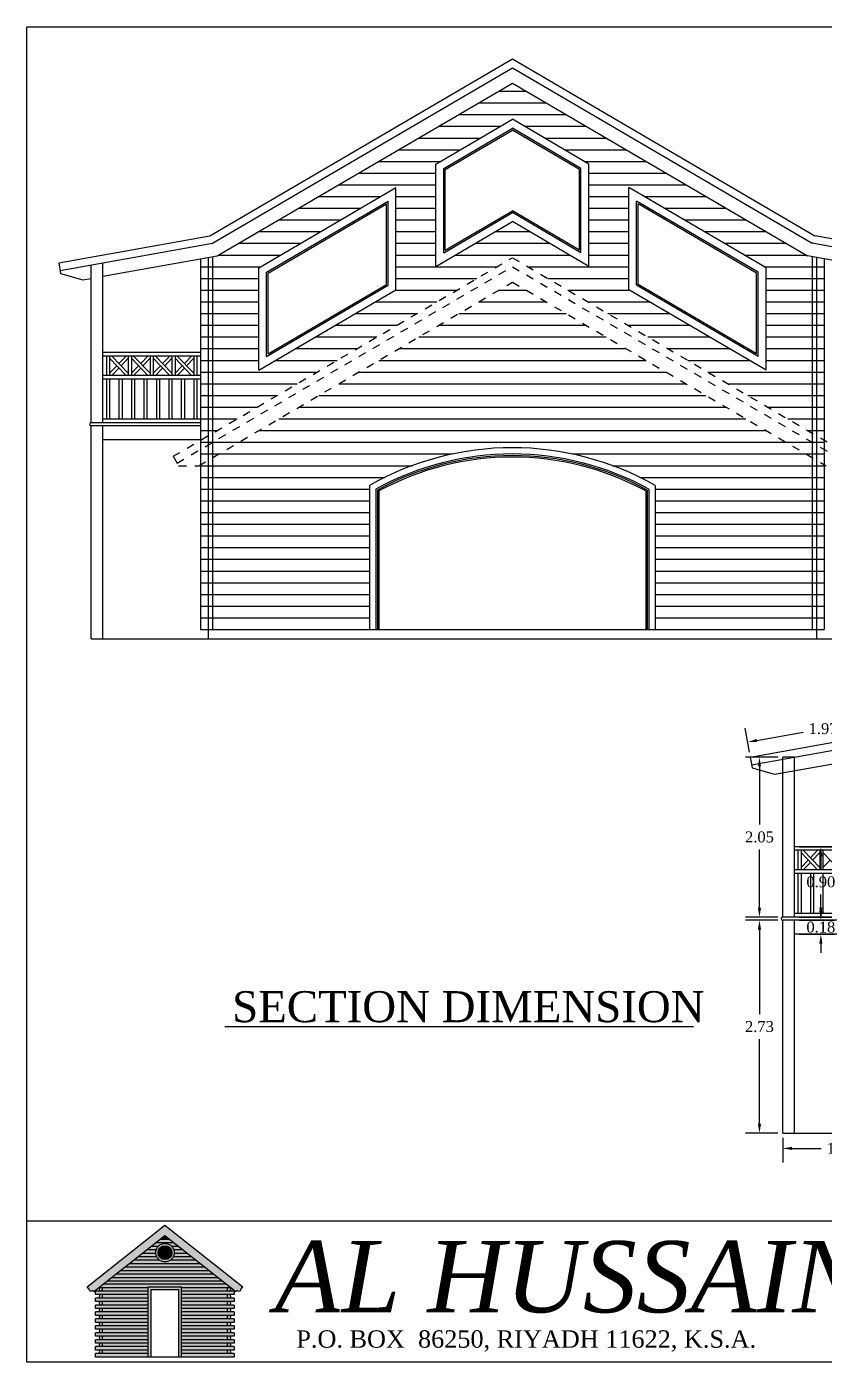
# Model space of a CAD drawing. Header units: inches. Extents: x 86794 to 87086, y 41803 to 41823.
# Drawn here: x 86966.26 to 86976.49, y 41805.02 to 41822.14 of the extents above; entities that cross this region are included whole.
import ezdxf

# ---------------------------------------------------------------- set-up
doc = ezdxf.new("R2010")
doc.units = ezdxf.units.IN
doc.header["$MEASUREMENT"] = 0
doc.linetypes.add('ACAD_ISO03W100', pattern=[30, 12, -18])
doc.styles.get("Standard").update_dxf_attribs({"font": 'times.ttf'})
doc.dimstyles.get("Standard").update_dxf_attribs({"dimtxt": 0.14, "dimasz": 0.12, "dimexe": 0.18, "dimexo": 0.0625, "dimgap": 0.09, "dimtad": 0, "dimtih": 1, "dimtoh": 1, "dimzin": 0, "dimdsep": 46, "dimtxsty": 'Standard', "dimcen": 0.09, "dimadec": 0, "dimazin": 0, "dimtfac": 1, "dimtofl": 0, "dimtmove": 0, "dimatfit": 3, "dimfxl": 1, "dimtolj": 1, "dimtzin": 0, "dimarcsym": 0})

# ---------------------------------------------------------------- blocks, each defined once
blk = doc.blocks.new('*D519')
at = {"color": 0, "lineweight": -2, "ltscale": 0.006, "transparency": 16777216}
for p, q in [((86975.893, 41812.779), (86975.477, 41812.779)), ((86975.657, 41812.659), (86975.657, 41811.916)), ((86975.657, 41810.849), (86975.657, 41811.593)), ((86975.893, 41810.729), (86975.477, 41810.729))]:
    blk.add_line(p, q, dxfattribs=at)
at = {"color": 0, "ltscale": 0.006, "transparency": 16777216}
for points in [[(86975.637, 41812.659), (86975.677, 41812.659), (86975.657, 41812.779)], [(86975.637, 41810.849), (86975.677, 41810.849), (86975.657, 41810.729)]]:
    blk.add_solid(points, dxfattribs=at)
at = {"layer": 'Defpoints', "color": 0, "ltscale": 0.006, "transparency": 16777216}
for p in [(86975.955, 41812.779), (86975.657, 41810.729), (86975.955, 41810.729)]:
    blk.add_point(p, dxfattribs=at)
at = {"color": 0, "ltscale": 0.006, "transparency": 16777216, "insert": (86975.657, 41811.754), "char_height": 0.14, "attachment_point": 5}
blk.add_mtext('\\A1;2.05', dxfattribs=at)
blk = doc.blocks.new('*D520')
at = {"color": 0, "lineweight": -2, "ltscale": 0.006, "transparency": 16777216}
for p, q in [((86975.893, 41810.689), (86975.477, 41810.689)), ((86975.657, 41810.569), (86975.657, 41809.486)), ((86975.657, 41808.079), (86975.657, 41809.163)), ((86975.893, 41807.959), (86975.477, 41807.959))]:
    blk.add_line(p, q, dxfattribs=at)
at = {"color": 0, "ltscale": 0.006, "transparency": 16777216}
for points in [[(86975.637, 41810.569), (86975.677, 41810.569), (86975.657, 41810.689)], [(86975.637, 41808.079), (86975.677, 41808.079), (86975.657, 41807.959)]]:
    blk.add_solid(points, dxfattribs=at)
at = {"layer": 'Defpoints', "color": 0, "ltscale": 0.006, "transparency": 16777216}
for p in [(86975.955, 41810.689), (86975.657, 41807.959), (86975.955, 41807.959)]:
    blk.add_point(p, dxfattribs=at)
at = {"color": 0, "ltscale": 0.006, "transparency": 16777216, "insert": (86975.657, 41809.324), "char_height": 0.14, "attachment_point": 5}
blk.add_mtext('\\A1;2.73', dxfattribs=at)
blk = doc.blocks.new('*D521')
at = {"color": 0, "lineweight": -2, "ltscale": 0.006, "transparency": 16777216}
for p, q in [((86976.444, 41810.809), (86976.444, 41810.929)), ((86976.168, 41810.689), (86976.624, 41810.689)), ((86976.168, 41810.509), (86976.624, 41810.509)), ((86976.444, 41810.389), (86976.444, 41810.269))]:
    blk.add_line(p, q, dxfattribs=at)
at = {"color": 0, "ltscale": 0.006, "transparency": 16777216}
for points in [[(86976.424, 41810.809), (86976.464, 41810.809), (86976.444, 41810.689)], [(86976.424, 41810.389), (86976.464, 41810.389), (86976.444, 41810.509)]]:
    blk.add_solid(points, dxfattribs=at)
at = {"layer": 'Defpoints', "color": 0, "ltscale": 0.006, "transparency": 16777216}
for p in [(86976.105, 41810.689), (86976.105, 41810.509), (86976.444, 41810.509)]:
    blk.add_point(p, dxfattribs=at)
at = {"color": 0, "ltscale": 0.006, "transparency": 16777216, "insert": (86976.444, 41810.599), "char_height": 0.14, "attachment_point": 5}
blk.add_mtext('\\A1;0.18', dxfattribs=at)
blk = doc.blocks.new('*D522')
at = {"color": 0, "lineweight": -2, "ltscale": 0.006, "transparency": 16777216}
for p, q in [((86976.168, 41811.629), (86976.624, 41811.629)), ((86976.444, 41811.509), (86976.444, 41811.341)), ((86976.444, 41810.849), (86976.444, 41811.018)), ((86976.168, 41810.729), (86976.624, 41810.729))]:
    blk.add_line(p, q, dxfattribs=at)
at = {"color": 0, "ltscale": 0.006, "transparency": 16777216}
for points in [[(86976.424, 41811.509), (86976.464, 41811.509), (86976.444, 41811.629)], [(86976.424, 41810.849), (86976.464, 41810.849), (86976.444, 41810.729)]]:
    blk.add_solid(points, dxfattribs=at)
at = {"layer": 'Defpoints', "color": 0, "ltscale": 0.006, "transparency": 16777216}
for p in [(86976.105, 41811.629), (86976.444, 41811.629), (86976.105, 41810.729)]:
    blk.add_point(p, dxfattribs=at)
at = {"color": 0, "ltscale": 0.006, "transparency": 16777216, "insert": (86976.444, 41811.179), "char_height": 0.14, "attachment_point": 5}
blk.add_mtext('\\A1;0.90', dxfattribs=at)
blk = doc.blocks.new('*D526')
at = {"color": 0, "lineweight": -2, "ltscale": 0.006, "transparency": 16777216}
for p, q in [((86977.464, 41813.186), (86977.409, 41813.493)), ((86977.323, 41813.295), (86976.726, 41813.188)), ((86975.527, 41812.841), (86975.472, 41813.148)), ((86975.622, 41812.992), (86976.218, 41813.098))]:
    blk.add_line(p, q, dxfattribs=at)
at = {"color": 0, "ltscale": 0.006, "transparency": 16777216}
for points in [[(86977.319, 41813.314), (86977.326, 41813.275), (86977.441, 41813.316)], [(86975.618, 41813.012), (86975.625, 41812.972), (86975.504, 41812.971)]]:
    blk.add_solid(points, dxfattribs=at)
at = {"layer": 'Defpoints', "color": 0, "ltscale": 0.006, "transparency": 16777216}
for p in [(86977.441, 41813.316), (86977.475, 41813.125), (86975.537, 41812.78)]:
    blk.add_point(p, dxfattribs=at)
at = {"color": 0, "ltscale": 0.006, "transparency": 16777216, "insert": (86976.472, 41813.143), "char_height": 0.14, "attachment_point": 5}
blk.add_mtext('\\A1;1.97', dxfattribs=at)
blk = doc.blocks.new('*D532')
at = {"color": 0, "lineweight": -2, "ltscale": 0.006, "transparency": 16777216}
for p, q in [((86975.955, 41807.897), (86975.955, 41807.584)), ((86977.455, 41807.897), (86977.455, 41807.584)), ((86976.075, 41807.764), (86976.45, 41807.764)), ((86977.335, 41807.764), (86976.96, 41807.764))]:
    blk.add_line(p, q, dxfattribs=at)
at = {"color": 0, "ltscale": 0.006, "transparency": 16777216}
for points in [[(86976.075, 41807.784), (86976.075, 41807.744), (86975.955, 41807.764)], [(86977.335, 41807.784), (86977.335, 41807.744), (86977.455, 41807.764)]]:
    blk.add_solid(points, dxfattribs=at)
at = {"layer": 'Defpoints', "color": 0, "ltscale": 0.006, "transparency": 16777216}
for p in [(86975.955, 41807.959), (86977.455, 41807.959), (86977.455, 41807.764)]:
    blk.add_point(p, dxfattribs=at)
at = {"color": 0, "ltscale": 0.006, "transparency": 16777216, "insert": (86976.705, 41807.764), "char_height": 0.14, "attachment_point": 5}
blk.add_mtext('\\A1;1.50', dxfattribs=at)

msp = doc.modelspace()

# ---------------------------------------------------------------- hatches: boundary and pattern name
h = msp.add_hatch(color=29)
h.paths.add_polyline_path([(86967.234, 41805.178), (86967.207, 41805.178, 0.8), (86967.207, 41805.134), (86967.234, 41805.134)])
h.paths.add_polyline_path([(86967.234, 41805.267), (86967.207, 41805.267, 0.8), (86967.207, 41805.223), (86967.234, 41805.223)])
h.paths.add_polyline_path([(86967.234, 41805.356), (86967.207, 41805.356, 0.8), (86967.207, 41805.312), (86967.234, 41805.312)])
h.paths.add_polyline_path([(86967.234, 41805.445), (86967.207, 41805.445, 0.8), (86967.207, 41805.4), (86967.234, 41805.4)])
h.paths.add_polyline_path([(86967.234, 41805.534), (86967.207, 41805.534, 0.8), (86967.207, 41805.489), (86967.234, 41805.489)])
h.paths.add_polyline_path([(86967.234, 41805.623), (86967.207, 41805.623, 0.8), (86967.207, 41805.578), (86967.234, 41805.578)])
h.paths.add_polyline_path([(86967.234, 41805.711), (86967.207, 41805.711, 0.8), (86967.207, 41805.667), (86967.234, 41805.667)])
h.paths.add_polyline_path([(86967.234, 41805.8), (86967.207, 41805.8, 0.8), (86967.207, 41805.756), (86967.234, 41805.756)])
h.paths.add_polyline_path([(86967.234, 41805.889), (86967.207, 41805.889, 0.8), (86967.207, 41805.845), (86967.234, 41805.845)])
h.paths.add_polyline_path([(86967.234, 41805.978), (86967.207, 41805.978, 0.8), (86967.207, 41805.934), (86967.234, 41805.934)], flags=17)
h.paths.add_polyline_path([(86968.86, 41805.178), (86968.833, 41805.178), (86968.833, 41805.134), (86968.86, 41805.134, 0.8)])
h.paths.add_polyline_path([(86968.86, 41805.267), (86968.833, 41805.267), (86968.833, 41805.223), (86968.86, 41805.223, 0.8)])
h.paths.add_polyline_path([(86968.86, 41805.356), (86968.833, 41805.356), (86968.833, 41805.312), (86968.86, 41805.312, 0.8)])
h.paths.add_polyline_path([(86968.86, 41805.445), (86968.833, 41805.445), (86968.833, 41805.4), (86968.86, 41805.4, 0.8)])
h.paths.add_polyline_path([(86968.86, 41805.534), (86968.833, 41805.534), (86968.833, 41805.489), (86968.86, 41805.489, 0.8)])
h.paths.add_polyline_path([(86968.86, 41805.623), (86968.833, 41805.623), (86968.833, 41805.578), (86968.86, 41805.578, 0.8)])
h.paths.add_polyline_path([(86968.86, 41805.711), (86968.833, 41805.711), (86968.833, 41805.667), (86968.86, 41805.667, 0.8)])
h.paths.add_polyline_path([(86968.86, 41805.8), (86968.833, 41805.8), (86968.833, 41805.756), (86968.86, 41805.756, 0.8)])
h.paths.add_polyline_path([(86968.86, 41805.889), (86968.833, 41805.889), (86968.833, 41805.845), (86968.86, 41805.845, 0.8)])
h.paths.add_polyline_path([(86968.86, 41805.978), (86968.833, 41805.978), (86968.833, 41805.934), (86968.86, 41805.934, 0.8)], flags=17)
h.paths.add_polyline_path([(86968.247, 41805.991), (86967.82, 41805.991), (86967.82, 41805.089), (86967.856, 41805.089), (86967.856, 41805.956), (86968.211, 41805.956), (86968.211, 41805.089), (86968.247, 41805.089)])
h.paths.add_polyline_path([(86968.153, 41806.427, 1), (86967.914, 41806.427, 1)], flags=17)
h.paths.add_polyline_path([(86967.945, 41806.427, -1), (86968.122, 41806.427, -1)], flags=16)
h.paths.add_polyline_path([(86968.034, 41806.779), (86967.034, 41805.99), (86967.056, 41805.962, 0.515525), (86967.097, 41805.937, -0.382112), (86967.123, 41805.93), (86968.034, 41806.649), (86968.944, 41805.93, -0.382112), (86968.97, 41805.937, 0.515525), (86969.011, 41805.962), (86969.033, 41805.99)])
for color, points in [(39, [(86968.039, 41806.645), (86968.029, 41806.645), (86967.972, 41806.6), (86968.095, 41806.6)]), (39, [(86968.118, 41806.511), (86968.207, 41806.511), (86968.151, 41806.556), (86967.916, 41806.556), (86967.86, 41806.511), (86967.95, 41806.511, -0.411961)]), (31, [(86968.095, 41806.6), (86967.972, 41806.6), (86967.916, 41806.556), (86968.151, 41806.556)]), (39, [(86968.489, 41806.289), (86967.578, 41806.289), (86967.522, 41806.245), (86968.545, 41806.245)]), (31, [(86967.959, 41806.334), (86967.635, 41806.334), (86967.578, 41806.289), (86968.489, 41806.289), (86968.433, 41806.334), (86968.108, 41806.334, -0.35103)]), (39, [(86968.714, 41806.111), (86967.353, 41806.111), (86967.297, 41806.067), (86968.77, 41806.067)]), (31, [(86968.658, 41806.156), (86967.41, 41806.156), (86967.353, 41806.111), (86968.714, 41806.111)]), (39, [(86968.601, 41806.2), (86967.466, 41806.2), (86967.41, 41806.156), (86968.658, 41806.156)]), (31, [(86968.545, 41806.245), (86967.522, 41806.245), (86967.466, 41806.2), (86968.601, 41806.2)]), (39, [(86968.827, 41806.023), (86967.241, 41806.023), (86967.184, 41805.978), (86967.82, 41805.978), (86967.82, 41805.991), (86968.247, 41805.991), (86968.247, 41805.978), (86968.883, 41805.978)]), (31, [(86968.77, 41806.067), (86967.297, 41806.067), (86967.241, 41806.023), (86968.827, 41806.023)])]:
    msp.add_hatch(color=color).paths.add_polyline_path(points)
h = msp.add_hatch(color=39)
h.paths.add_polyline_path([(86967.921, 41806.467), (86967.803, 41806.467), (86967.747, 41806.422), (86967.914, 41806.422, -0.008848), (86967.914, 41806.427, -0.086203)])
h.paths.add_polyline_path([(86968.264, 41806.467), (86968.146, 41806.467, -0.086203), (86968.153, 41806.427, -0.008848), (86968.153, 41806.422), (86968.32, 41806.422)])
h = msp.add_hatch(color=31)
h.paths.add_polyline_path([(86967.921, 41806.467, -0.111783), (86967.95, 41806.511), (86967.86, 41806.511), (86967.803, 41806.467)])
h.paths.add_polyline_path([(86968.118, 41806.511, -0.111783), (86968.146, 41806.467), (86968.264, 41806.467), (86968.207, 41806.511)])
h = msp.add_hatch(color=256)
h.set_gradient(color1=(127, 255, 255), one_color=1, tint=1, name='SPHERICAL')
h.paths.add_polyline_path([(86968.122, 41806.427, 1), (86967.945, 41806.427, 1)])
h = msp.add_hatch(color=39)
h.paths.add_polyline_path([(86967.925, 41806.378), (86967.691, 41806.378), (86967.635, 41806.334), (86967.959, 41806.334, -0.119403)])
h.paths.add_polyline_path([(86968.376, 41806.378), (86968.142, 41806.378, -0.119403), (86968.108, 41806.334), (86968.433, 41806.334)])
h = msp.add_hatch(color=31)
h.paths.add_polyline_path([(86967.925, 41806.378, -0.096512), (86967.914, 41806.422), (86967.747, 41806.422), (86967.691, 41806.378)])
h.paths.add_polyline_path([(86968.153, 41806.422, -0.096512), (86968.142, 41806.378), (86968.376, 41806.378), (86968.32, 41806.422)])
h = msp.add_hatch(color=39)
h.paths.add_polyline_path([(86967.82, 41805.934), (86967.145, 41805.934), (86967.145, 41805.889), (86967.82, 41805.889)])
h.paths.add_polyline_path([(86968.922, 41805.934), (86968.247, 41805.934), (86968.247, 41805.889), (86968.922, 41805.889)])
h = msp.add_hatch(color=31)
h.paths.add_polyline_path([(86967.82, 41805.978), (86967.234, 41805.978), (86967.234, 41805.934), (86967.82, 41805.934)])
h.paths.add_polyline_path([(86968.833, 41805.978), (86968.247, 41805.978), (86968.247, 41805.934), (86968.833, 41805.934)])
h = msp.add_hatch(color=39)
h.paths.add_polyline_path([(86967.82, 41805.8), (86967.82, 41805.845), (86967.145, 41805.845), (86967.145, 41805.8)])
h.paths.add_polyline_path([(86968.922, 41805.8), (86968.922, 41805.845), (86968.247, 41805.845), (86968.247, 41805.8)])
h = msp.add_hatch(color=39)
h.paths.add_polyline_path([(86967.145, 41805.756), (86967.145, 41805.711), (86967.82, 41805.711), (86967.82, 41805.756)])
h.paths.add_polyline_path([(86968.922, 41805.711), (86968.922, 41805.756), (86968.247, 41805.756), (86968.247, 41805.711)])
h = msp.add_hatch(color=31)
h.paths.add_polyline_path([(86967.82, 41805.889), (86967.234, 41805.889), (86967.234, 41805.845), (86967.82, 41805.845)])
h.paths.add_polyline_path([(86968.833, 41805.889), (86968.247, 41805.889), (86968.247, 41805.845), (86968.833, 41805.845)])
h = msp.add_hatch(color=31)
h.paths.add_polyline_path([(86967.82, 41805.8), (86967.234, 41805.8), (86967.234, 41805.756), (86967.82, 41805.756)])
h.paths.add_polyline_path([(86968.833, 41805.8), (86968.247, 41805.8), (86968.247, 41805.756), (86968.833, 41805.756)])
h = msp.add_hatch(color=39)
h.paths.add_polyline_path([(86967.82, 41805.667), (86967.145, 41805.667), (86967.145, 41805.623), (86967.82, 41805.623)])
h.paths.add_polyline_path([(86968.922, 41805.667), (86968.247, 41805.667), (86968.247, 41805.623), (86968.922, 41805.623)])
h = msp.add_hatch(color=31)
h.paths.add_polyline_path([(86967.82, 41805.711), (86967.234, 41805.711), (86967.234, 41805.667), (86967.82, 41805.667)])
h.paths.add_polyline_path([(86968.833, 41805.711), (86968.247, 41805.711), (86968.247, 41805.667), (86968.833, 41805.667)])
h = msp.add_hatch(color=31)
h.paths.add_polyline_path([(86967.82, 41805.623), (86967.234, 41805.623), (86967.234, 41805.578), (86967.82, 41805.578)])
h.paths.add_polyline_path([(86968.833, 41805.623), (86968.247, 41805.623), (86968.247, 41805.578), (86968.833, 41805.578)])
h = msp.add_hatch(color=39)
h.paths.add_polyline_path([(86967.82, 41805.534), (86967.82, 41805.578), (86967.145, 41805.578), (86967.145, 41805.534)])
h.paths.add_polyline_path([(86968.922, 41805.534), (86968.922, 41805.578), (86968.247, 41805.578), (86968.247, 41805.534)])
h = msp.add_hatch(color=39)
h.paths.add_polyline_path([(86967.82, 41805.489), (86967.145, 41805.489), (86967.145, 41805.445), (86967.82, 41805.445)])
h.paths.add_polyline_path([(86968.922, 41805.489), (86968.247, 41805.489), (86968.247, 41805.445), (86968.922, 41805.445)])
h = msp.add_hatch(color=31)
h.paths.add_polyline_path([(86967.82, 41805.534), (86967.234, 41805.534), (86967.234, 41805.489), (86967.82, 41805.489)])
h.paths.add_polyline_path([(86968.833, 41805.534), (86968.247, 41805.534), (86968.247, 41805.489), (86968.833, 41805.489)])
h = msp.add_hatch(color=31)
h.paths.add_polyline_path([(86967.82, 41805.445), (86967.234, 41805.445), (86967.234, 41805.4), (86967.82, 41805.4)])
h.paths.add_polyline_path([(86968.833, 41805.445), (86968.247, 41805.445), (86968.247, 41805.4), (86968.833, 41805.4)])
h = msp.add_hatch(color=39)
h.paths.add_polyline_path([(86967.82, 41805.356), (86967.82, 41805.4), (86967.145, 41805.4), (86967.145, 41805.356)])
h.paths.add_polyline_path([(86968.922, 41805.356), (86968.922, 41805.4), (86968.247, 41805.4), (86968.247, 41805.356)])
h = msp.add_hatch(color=39)
h.paths.add_polyline_path([(86967.82, 41805.312), (86967.145, 41805.312), (86967.145, 41805.267), (86967.82, 41805.267)])
h.paths.add_polyline_path([(86968.922, 41805.312), (86968.247, 41805.312), (86968.247, 41805.267), (86968.922, 41805.267)])
h = msp.add_hatch(color=31)
h.paths.add_polyline_path([(86967.82, 41805.356), (86967.234, 41805.356), (86967.234, 41805.312), (86967.82, 41805.312)])
h.paths.add_polyline_path([(86968.833, 41805.356), (86968.247, 41805.356), (86968.247, 41805.312), (86968.833, 41805.312)])
h = msp.add_hatch(color=31)
h.paths.add_polyline_path([(86967.234, 41805.267), (86967.234, 41805.223), (86967.82, 41805.223), (86967.82, 41805.267)])
h.paths.add_polyline_path([(86968.833, 41805.223), (86968.833, 41805.267), (86968.247, 41805.267), (86968.247, 41805.223)])
h = msp.add_hatch(color=39)
h.paths.add_polyline_path([(86967.145, 41805.223), (86967.145, 41805.178), (86967.82, 41805.178), (86967.82, 41805.223)])
h.paths.add_polyline_path([(86968.922, 41805.178), (86968.922, 41805.223), (86968.247, 41805.223), (86968.247, 41805.178)])
h = msp.add_hatch(color=39)
h.paths.add_polyline_path([(86967.82, 41805.134), (86967.145, 41805.134), (86967.145, 41805.089), (86967.82, 41805.089)])
h.paths.add_polyline_path([(86968.922, 41805.134), (86968.247, 41805.134), (86968.247, 41805.089), (86968.922, 41805.089)])
h = msp.add_hatch(color=31)
h.paths.add_polyline_path([(86967.82, 41805.134), (86967.82, 41805.178), (86967.234, 41805.178), (86967.234, 41805.134)])
h.paths.add_polyline_path([(86968.247, 41805.178), (86968.247, 41805.134), (86968.833, 41805.134), (86968.833, 41805.178)])

# ---------------------------------------------------------------- linework, layer by layer
for p, q in [((86966.261, 41822.14), (86991.312, 41822.14)), ((86966.261, 41805.022), (86966.261, 41822.14)), ((86991.312, 41806.831), (86966.261, 41806.831)), ((86991.312, 41805.022), (86966.261, 41805.022))]:
    msp.add_line(p, q)
at = {"ltscale": 0.006}
for p, q in [((86968.608, 41819.459), (86972.488, 41821.73)), ((86972.488, 41821.73), (86976.368, 41819.459)), ((86968.643, 41819.364), (86972.488, 41821.614)), ((86972.488, 41821.614), (86976.333, 41819.364)), ((86968.703, 41819.202), (86972.488, 41821.417)), ((86972.488, 41821.417), (86976.274, 41819.202)), ((86972.056, 41821.164), (86972.921, 41821.164)), ((86972.312, 41821.314), (86972.664, 41821.314)), ((86971.8, 41821.014), (86973.177, 41821.014)), ((86971.508, 41820.38), (86972.488, 41820.954)), ((86971.543, 41820.864), (86972.334, 41820.864)), ((86971.608, 41820.323), (86972.488, 41820.838)), ((86973.468, 41820.38), (86972.488, 41820.954)), ((86973.368, 41820.323), (86972.488, 41820.838)), ((86972.642, 41820.864), (86973.433, 41820.864)), ((86971.287, 41820.714), (86972.078, 41820.714)), ((86971.628, 41820.312), (86972.488, 41820.815)), ((86973.348, 41820.312), (86972.488, 41820.815)), ((86972.899, 41820.714), (86973.69, 41820.714)), ((86971.031, 41820.564), (86971.821, 41820.564)), ((86973.155, 41820.564), (86973.946, 41820.564)), ((86970.774, 41820.414), (86971.565, 41820.414)), ((86971.508, 41819.069), (86971.508, 41820.38)), ((86971.608, 41819.243), (86971.608, 41820.323)), ((86971.628, 41819.278), (86971.628, 41820.312)), ((86973.348, 41819.278), (86973.348, 41820.312)), ((86973.368, 41819.243), (86973.368, 41820.323)), ((86973.411, 41820.414), (86974.202, 41820.414)), ((86973.468, 41819.069), (86973.468, 41820.38)), ((86970.518, 41820.264), (86971.508, 41820.264)), ((86973.468, 41820.264), (86974.459, 41820.264)), ((86969.236, 41819.051), (86970.996, 41820.08)), ((86970.005, 41819.964), (86970.796, 41819.964)), ((86970.262, 41820.114), (86971.508, 41820.114)), ((86970.996, 41818.769), (86970.996, 41820.08)), ((86970.996, 41819.964), (86971.508, 41819.964)), ((86973.468, 41820.114), (86974.715, 41820.114)), ((86973.468, 41819.964), (86973.981, 41819.964)), ((86975.741, 41819.051), (86973.981, 41820.08)), ((86973.981, 41818.769), (86973.981, 41820.08)), ((86974.18, 41819.964), (86974.971, 41819.964)), ((86969.336, 41818.993), (86970.896, 41819.906)), ((86969.356, 41818.982), (86970.876, 41819.871)), ((86969.749, 41819.814), (86970.54, 41819.814)), ((86970.876, 41818.838), (86970.876, 41819.871)), ((86970.896, 41818.826), (86970.896, 41819.906)), ((86970.996, 41819.814), (86971.508, 41819.814)), ((86973.468, 41819.814), (86973.981, 41819.814)), ((86975.641, 41818.993), (86974.081, 41819.906)), ((86974.081, 41818.826), (86974.081, 41819.906)), ((86975.621, 41818.982), (86974.101, 41819.871)), ((86974.101, 41818.838), (86974.101, 41819.871)), ((86974.437, 41819.814), (86975.228, 41819.814)), ((86969.493, 41819.664), (86970.283, 41819.664)), ((86970.996, 41819.664), (86971.508, 41819.664)), ((86971.508, 41819.069), (86972.488, 41819.642)), ((86971.608, 41819.243), (86972.488, 41819.758)), ((86971.628, 41819.278), (86972.488, 41819.781)), ((86973.348, 41819.278), (86972.488, 41819.781)), ((86973.368, 41819.243), (86972.488, 41819.758)), ((86973.468, 41819.069), (86972.488, 41819.642)), ((86973.468, 41819.664), (86973.981, 41819.664)), ((86974.693, 41819.664), (86975.484, 41819.664)), ((86966.671, 41819.114), (86968.608, 41819.459)), ((86969.236, 41819.514), (86970.027, 41819.514)), ((86970.996, 41819.514), (86971.508, 41819.514)), ((86972.268, 41819.514), (86972.708, 41819.514)), ((86973.468, 41819.514), (86973.981, 41819.514)), ((86974.949, 41819.514), (86975.74, 41819.514)), ((86978.306, 41819.114), (86976.368, 41819.459)), ((86966.688, 41819.016), (86968.643, 41819.364)), ((86968.98, 41819.364), (86969.771, 41819.364)), ((86970.996, 41819.364), (86971.508, 41819.364)), ((86972.012, 41819.364), (86972.965, 41819.364)), ((86973.468, 41819.364), (86973.981, 41819.364)), ((86975.206, 41819.364), (86975.997, 41819.364)), ((86978.288, 41819.016), (86976.333, 41819.364)), ((86966.671, 41819.114), (86966.695, 41818.976)), ((86967.238, 41818.941), (86968.703, 41819.202)), ((86967.238, 41817.064), (86967.238, 41819.114)), ((86968.488, 41819.163), (86968.488, 41814.414)), ((86968.588, 41819.181), (86968.588, 41814.414)), ((86968.643, 41819.191), (86968.643, 41814.414)), ((86968.724, 41819.214), (86969.514, 41819.214)), ((86970.996, 41819.214), (86971.508, 41819.214)), ((86971.756, 41819.214), (86973.221, 41819.214)), ((86973.468, 41819.214), (86973.981, 41819.214)), ((86975.462, 41819.214), (86976.253, 41819.214)), ((86977.738, 41818.941), (86976.274, 41819.202)), ((86976.333, 41819.191), (86976.333, 41814.414)), ((86976.388, 41819.181), (86976.388, 41814.414)), ((86976.488, 41819.163), (86976.488, 41814.414)), ((86966.695, 41818.976), (86966.981, 41818.895)), ((86967.088, 41817.064), (86967.088, 41819.087)), ((86968.488, 41819.064), (86969.258, 41819.064)), ((86969.236, 41817.739), (86969.236, 41819.051)), ((86969.336, 41817.913), (86969.336, 41818.993)), ((86969.356, 41817.948), (86969.356, 41818.982)), ((86970.996, 41819.064), (86972.29, 41819.064)), ((86972.686, 41819.064), (86973.981, 41819.064)), ((86975.621, 41817.948), (86975.621, 41818.982)), ((86975.641, 41817.913), (86975.641, 41818.993)), ((86975.718, 41819.064), (86976.488, 41819.064)), ((86975.741, 41817.739), (86975.741, 41819.051)), ((86966.981, 41818.895), (86967.088, 41818.914)), ((86968.488, 41818.914), (86969.236, 41818.914)), ((86968.488, 41818.764), (86969.236, 41818.764)), ((86969.236, 41817.739), (86970.996, 41818.769)), ((86969.336, 41817.913), (86970.896, 41818.826)), ((86969.356, 41817.948), (86970.876, 41818.838)), ((86970.987, 41818.764), (86971.778, 41818.764)), ((86970.996, 41818.914), (86972.034, 41818.914)), ((86972.312, 41818.764), (86972.664, 41818.764)), ((86972.943, 41818.914), (86973.981, 41818.914)), ((86973.199, 41818.764), (86973.99, 41818.764)), ((86975.741, 41817.739), (86973.981, 41818.769)), ((86975.641, 41817.913), (86974.081, 41818.826)), ((86975.621, 41817.948), (86974.101, 41818.838)), ((86975.741, 41818.914), (86976.488, 41818.914)), ((86975.741, 41818.764), (86976.488, 41818.764)), ((86968.488, 41818.614), (86969.236, 41818.614)), ((86970.73, 41818.614), (86971.521, 41818.614)), ((86972.056, 41818.614), (86972.921, 41818.614)), ((86973.455, 41818.614), (86974.246, 41818.614)), ((86975.741, 41818.614), (86976.488, 41818.614)), ((86968.488, 41818.464), (86969.236, 41818.464)), ((86970.474, 41818.464), (86971.265, 41818.464)), ((86971.8, 41818.464), (86973.177, 41818.464)), ((86973.712, 41818.464), (86974.503, 41818.464)), ((86975.741, 41818.464), (86976.488, 41818.464)), ((86968.488, 41818.314), (86969.236, 41818.314)), ((86970.218, 41818.314), (86971.009, 41818.314)), ((86971.543, 41818.314), (86973.433, 41818.314)), ((86973.968, 41818.314), (86974.759, 41818.314)), ((86975.741, 41818.314), (86976.488, 41818.314)), ((86968.488, 41818.164), (86969.236, 41818.164)), ((86969.961, 41818.164), (86970.752, 41818.164)), ((86971.287, 41818.164), (86973.69, 41818.164)), ((86974.224, 41818.164), (86975.015, 41818.164)), ((86975.741, 41818.164), (86976.488, 41818.164)), ((86968.488, 41817.964), (86967.238, 41817.964)), ((86968.488, 41817.919), (86967.238, 41817.919)), ((86967.283, 41817.919), (86967.283, 41817.669)), ((86967.323, 41817.919), (86967.323, 41817.669)), ((86967.351, 41817.919), (86967.563, 41817.698)), ((86967.536, 41817.919), (86967.443, 41817.823)), ((86967.563, 41817.919), (86967.563, 41817.669)), ((86967.603, 41817.919), (86967.603, 41817.669)), ((86967.631, 41817.919), (86967.843, 41817.698)), ((86967.816, 41817.919), (86967.723, 41817.823)), ((86967.843, 41817.919), (86967.843, 41817.669)), ((86967.883, 41817.919), (86967.883, 41817.669)), ((86967.911, 41817.919), (86968.123, 41817.698)), ((86968.096, 41817.919), (86968.003, 41817.823)), ((86968.123, 41817.919), (86968.123, 41817.669)), ((86968.163, 41817.919), (86968.163, 41817.669)), ((86968.191, 41817.919), (86968.403, 41817.698)), ((86968.376, 41817.919), (86968.283, 41817.823)), ((86968.403, 41817.919), (86968.403, 41817.669)), ((86968.443, 41817.919), (86968.443, 41817.669)), ((86968.488, 41818.014), (86969.236, 41818.014)), ((86969.705, 41818.014), (86970.496, 41818.014)), ((86971.031, 41818.014), (86973.946, 41818.014)), ((86974.481, 41818.014), (86975.272, 41818.014)), ((86975.741, 41818.014), (86976.488, 41818.014)), ((86967.323, 41817.89), (86967.536, 41817.669)), ((86967.416, 41817.794), (86967.323, 41817.698)), ((86967.443, 41817.765), (86967.351, 41817.669)), ((86967.563, 41817.89), (86967.471, 41817.794)), ((86967.603, 41817.89), (86967.816, 41817.669)), ((86967.696, 41817.794), (86967.603, 41817.698)), ((86967.723, 41817.765), (86967.631, 41817.669)), ((86967.843, 41817.89), (86967.751, 41817.794)), ((86967.883, 41817.89), (86968.096, 41817.669)), ((86967.976, 41817.794), (86967.883, 41817.698)), ((86968.003, 41817.765), (86967.911, 41817.669)), ((86968.123, 41817.89), (86968.031, 41817.794)), ((86968.163, 41817.89), (86968.376, 41817.669)), ((86968.256, 41817.794), (86968.163, 41817.698)), ((86968.283, 41817.765), (86968.191, 41817.669)), ((86968.403, 41817.89), (86968.311, 41817.794)), ((86968.488, 41817.864), (86969.236, 41817.864)), ((86969.449, 41817.864), (86970.24, 41817.864)), ((86970.774, 41817.864), (86974.202, 41817.864)), ((86974.737, 41817.864), (86975.528, 41817.864)), ((86975.741, 41817.864), (86976.488, 41817.864)), ((86968.488, 41817.669), (86967.238, 41817.669)), ((86968.488, 41817.624), (86967.238, 41817.624)), ((86967.283, 41817.624), (86967.283, 41817.109)), ((86967.323, 41817.624), (86967.323, 41817.109)), ((86967.443, 41817.624), (86967.443, 41817.109)), ((86967.483, 41817.624), (86967.483, 41817.109)), ((86967.603, 41817.624), (86967.603, 41817.109)), ((86967.643, 41817.624), (86967.643, 41817.109)), ((86967.763, 41817.624), (86967.763, 41817.109)), ((86967.803, 41817.624), (86967.803, 41817.109)), ((86967.923, 41817.624), (86967.923, 41817.109)), ((86967.963, 41817.624), (86967.963, 41817.109)), ((86968.083, 41817.624), (86968.083, 41817.109)), ((86968.123, 41817.624), (86968.123, 41817.109)), ((86968.243, 41817.624), (86968.243, 41817.109)), ((86968.283, 41817.624), (86968.283, 41817.109)), ((86968.403, 41817.624), (86968.403, 41817.109)), ((86968.443, 41817.624), (86968.443, 41817.109)), ((86968.488, 41817.714), (86969.983, 41817.714)), ((86970.518, 41817.714), (86974.459, 41817.714)), ((86974.993, 41817.714), (86976.488, 41817.714)), ((86968.488, 41817.564), (86969.727, 41817.564)), ((86968.488, 41817.414), (86969.471, 41817.414)), ((86970.005, 41817.414), (86974.971, 41817.414)), ((86970.262, 41817.564), (86974.715, 41817.564)), ((86975.25, 41817.564), (86976.488, 41817.564)), ((86975.506, 41817.414), (86976.488, 41817.414)), ((86968.488, 41817.264), (86969.214, 41817.264)), ((86969.749, 41817.264), (86975.228, 41817.264)), ((86975.762, 41817.264), (86976.488, 41817.264)), ((86968.488, 41817.064), (86967.088, 41817.064)), ((86968.488, 41817.109), (86967.238, 41817.109)), ((86968.488, 41817.114), (86968.958, 41817.114)), ((86969.493, 41817.114), (86975.484, 41817.114)), ((86976.019, 41817.114), (86976.488, 41817.114)), ((86967.088, 41814.294), (86967.088, 41817.024)), ((86968.488, 41817.024), (86967.088, 41817.024)), ((86967.238, 41814.294), (86967.238, 41817.024)), ((86968.488, 41816.964), (86968.702, 41816.964)), ((86969.236, 41816.964), (86975.74, 41816.964)), ((86976.275, 41816.964), (86976.488, 41816.964)), ((86968.488, 41816.844), (86967.238, 41816.844)), ((86968.488, 41816.814), (86976.488, 41816.814)), ((86968.488, 41816.664), (86971.722, 41816.664)), ((86973.254, 41816.664), (86976.488, 41816.664)), ((86968.488, 41816.514), (86971.203, 41816.514)), ((86973.774, 41816.514), (86976.488, 41816.514)), ((86968.488, 41816.364), (86970.853, 41816.364)), ((86968.488, 41816.214), (86970.658, 41816.214)), ((86970.658, 41816.261), (86970.658, 41814.414)), ((86970.738, 41816.214), (86970.738, 41814.414)), ((86970.758, 41816.202), (86970.758, 41814.414)), ((86974.123, 41816.364), (86976.488, 41816.364)), ((86974.218, 41816.202), (86974.218, 41814.414)), ((86974.238, 41816.214), (86974.238, 41814.414)), ((86974.318, 41816.261), (86974.318, 41814.414)), ((86974.318, 41816.214), (86976.488, 41816.214)), ((86968.488, 41816.064), (86970.658, 41816.064)), ((86970.778, 41816.19), (86970.778, 41814.414)), ((86974.198, 41816.19), (86974.198, 41814.414)), ((86974.318, 41816.064), (86976.488, 41816.064)), ((86968.488, 41815.914), (86970.658, 41815.914)), ((86974.318, 41815.914), (86976.488, 41815.914)), ((86968.488, 41815.764), (86970.658, 41815.764)), ((86974.318, 41815.764), (86976.488, 41815.764)), ((86968.488, 41815.614), (86970.658, 41815.614)), ((86974.318, 41815.614), (86976.488, 41815.614)), ((86968.488, 41815.464), (86970.658, 41815.464)), ((86974.318, 41815.464), (86976.488, 41815.464)), ((86968.488, 41815.314), (86970.658, 41815.314)), ((86974.318, 41815.314), (86976.488, 41815.314)), ((86968.488, 41815.164), (86970.658, 41815.164)), ((86968.488, 41815.014), (86970.658, 41815.014)), ((86974.318, 41815.164), (86976.488, 41815.164)), ((86974.318, 41815.014), (86976.488, 41815.014)), ((86968.488, 41814.864), (86970.658, 41814.864)), ((86974.318, 41814.864), (86976.488, 41814.864)), ((86968.488, 41814.714), (86970.658, 41814.714)), ((86974.318, 41814.714), (86976.488, 41814.714)), ((86968.488, 41814.564), (86970.658, 41814.564)), ((86974.318, 41814.564), (86976.488, 41814.564)), ((86968.488, 41814.414), (86976.488, 41814.414)), ((86968.588, 41814.414), (86968.588, 41814.294)), ((86976.388, 41814.414), (86976.388, 41814.294)), ((86967.088, 41814.294), (86977.888, 41814.294)), ((86975.537, 41812.78), (86977.475, 41813.125)), ((86975.555, 41812.681), (86977.51, 41813.029)), ((86975.537, 41812.78), (86975.562, 41812.642)), ((86975.848, 41812.561), (86977.57, 41812.867)), ((86975.955, 41810.729), (86975.955, 41812.779)), ((86976.105, 41812.779), (86975.955, 41812.779)), ((86976.105, 41810.729), (86976.105, 41812.779)), ((86975.562, 41812.642), (86975.848, 41812.561)), ((86977.355, 41811.629), (86976.105, 41811.629)), ((86977.355, 41811.584), (86976.105, 41811.584)), ((86976.15, 41811.584), (86976.15, 41811.334)), ((86976.19, 41811.584), (86976.19, 41811.334)), ((86976.218, 41811.584), (86976.43, 41811.363)), ((86976.402, 41811.584), (86976.31, 41811.488)), ((86976.43, 41811.584), (86976.43, 41811.334)), ((86976.47, 41811.584), (86976.47, 41811.334)), ((86976.19, 41811.555), (86976.402, 41811.334)), ((86976.282, 41811.459), (86976.19, 41811.363)), ((86976.31, 41811.43), (86976.218, 41811.334)), ((86976.43, 41811.555), (86976.338, 41811.459)), ((86976.47, 41811.555), (86976.682, 41811.334)), ((86976.562, 41811.459), (86976.47, 41811.363)), ((86977.355, 41811.334), (86976.105, 41811.334)), ((86977.355, 41811.289), (86976.105, 41811.289)), ((86976.15, 41811.289), (86976.15, 41810.774)), ((86976.19, 41811.289), (86976.19, 41810.774)), ((86976.31, 41811.289), (86976.31, 41810.774)), ((86976.35, 41811.289), (86976.35, 41810.774)), ((86976.47, 41811.289), (86976.47, 41810.774)), ((86977.355, 41810.729), (86975.955, 41810.729)), ((86977.355, 41810.774), (86976.105, 41810.774)), ((86975.955, 41807.959), (86975.955, 41810.689)), ((86977.355, 41810.689), (86975.955, 41810.689)), ((86976.105, 41807.959), (86976.105, 41810.689)), ((86977.355, 41810.509), (86976.105, 41810.509)), ((86975.955, 41807.959), (86977.455, 41807.959))]:
    msp.add_line(p, q, dxfattribs=at)
at = {"linetype": 'ACAD_ISO03W100', "ltscale": 0.006}
for p, q in [((86968.138, 41816.634), (86972.488, 41819.18)), ((86972.488, 41819.18), (86976.839, 41816.634)), ((86968.188, 41816.547), (86972.488, 41819.064)), ((86972.488, 41819.064), (86976.788, 41816.547)), ((86968.466, 41816.513), (86972.488, 41818.867)), ((86972.488, 41818.867), (86976.511, 41816.513)), ((86968.138, 41816.634), (86968.209, 41816.513)), ((86968.209, 41816.513), (86968.466, 41816.513))]:
    msp.add_line(p, q, dxfattribs=at)
at = {"color": 1}
msp.add_line((86968.8, 41809.328), (86974.812, 41809.328), dxfattribs=at)
at = {"color": 39}
for p, q in [((86967.034, 41805.99), (86968.034, 41806.779)), ((86967.123, 41805.93), (86968.034, 41806.649)), ((86968.029, 41806.645), (86968.039, 41806.645)), ((86968.034, 41806.779), (86969.033, 41805.99)), ((86968.034, 41806.649), (86968.944, 41805.93)), ((86967.803, 41806.467), (86967.921, 41806.467)), ((86967.86, 41806.511), (86967.95, 41806.511)), ((86967.916, 41806.556), (86968.151, 41806.556)), ((86967.972, 41806.6), (86968.095, 41806.6)), ((86968.118, 41806.511), (86968.207, 41806.511)), ((86968.146, 41806.467), (86968.264, 41806.467)), ((86967.578, 41806.289), (86968.489, 41806.289)), ((86967.635, 41806.334), (86967.959, 41806.334)), ((86967.691, 41806.378), (86967.925, 41806.378)), ((86967.747, 41806.422), (86967.914, 41806.422)), ((86968.108, 41806.334), (86968.433, 41806.334)), ((86968.142, 41806.378), (86968.376, 41806.378)), ((86968.153, 41806.422), (86968.32, 41806.422)), ((86967.353, 41806.111), (86968.714, 41806.111)), ((86967.41, 41806.156), (86968.658, 41806.156)), ((86967.466, 41806.2), (86968.601, 41806.2)), ((86967.522, 41806.245), (86968.545, 41806.245)), ((86967.056, 41805.962), (86967.034, 41805.99)), ((86967.82, 41805.934), (86967.145, 41805.934)), ((86967.145, 41805.889), (86967.145, 41805.934)), ((86967.82, 41805.978), (86967.184, 41805.978)), ((86967.234, 41805.934), (86967.234, 41805.978)), ((86968.827, 41806.023), (86967.241, 41806.023)), ((86967.297, 41806.067), (86968.77, 41806.067)), ((86967.82, 41805.089), (86967.82, 41805.991)), ((86967.82, 41805.991), (86968.247, 41805.991)), ((86967.856, 41805.089), (86967.856, 41805.956)), ((86967.856, 41805.956), (86968.211, 41805.956)), ((86968.211, 41805.089), (86968.211, 41805.956)), ((86968.247, 41805.089), (86968.247, 41805.991)), ((86968.883, 41805.978), (86968.247, 41805.978)), ((86968.922, 41805.934), (86968.247, 41805.934)), ((86968.833, 41805.978), (86968.833, 41805.934)), ((86968.922, 41805.934), (86968.922, 41805.889)), ((86969.011, 41805.962), (86969.033, 41805.99)), ((86967.82, 41805.889), (86967.145, 41805.889)), ((86967.82, 41805.845), (86967.145, 41805.845)), ((86967.145, 41805.8), (86967.145, 41805.845)), ((86967.82, 41805.8), (86967.145, 41805.8)), ((86967.82, 41805.756), (86967.145, 41805.756)), ((86967.145, 41805.711), (86967.145, 41805.756)), ((86967.234, 41805.845), (86967.234, 41805.889)), ((86967.234, 41805.756), (86967.234, 41805.8)), ((86968.922, 41805.889), (86968.247, 41805.889)), ((86968.922, 41805.845), (86968.247, 41805.845)), ((86968.922, 41805.8), (86968.247, 41805.8)), ((86968.922, 41805.756), (86968.247, 41805.756)), ((86968.833, 41805.889), (86968.833, 41805.845)), ((86968.833, 41805.8), (86968.833, 41805.756)), ((86968.922, 41805.845), (86968.922, 41805.8)), ((86968.922, 41805.756), (86968.922, 41805.711)), ((86967.82, 41805.711), (86967.145, 41805.711)), ((86967.82, 41805.667), (86967.145, 41805.667)), ((86967.145, 41805.623), (86967.145, 41805.667)), ((86967.82, 41805.623), (86967.145, 41805.623)), ((86967.234, 41805.667), (86967.234, 41805.711)), ((86967.234, 41805.578), (86967.234, 41805.623)), ((86968.922, 41805.711), (86968.247, 41805.711)), ((86968.922, 41805.667), (86968.247, 41805.667)), ((86968.922, 41805.623), (86968.247, 41805.623)), ((86968.833, 41805.711), (86968.833, 41805.667)), ((86968.833, 41805.623), (86968.833, 41805.578)), ((86968.922, 41805.667), (86968.922, 41805.623)), ((86967.82, 41805.578), (86967.145, 41805.578)), ((86967.145, 41805.534), (86967.145, 41805.578)), ((86967.82, 41805.534), (86967.145, 41805.534)), ((86967.82, 41805.489), (86967.145, 41805.489)), ((86967.145, 41805.445), (86967.145, 41805.489)), ((86967.82, 41805.445), (86967.145, 41805.445)), ((86967.234, 41805.489), (86967.234, 41805.534)), ((86967.234, 41805.4), (86967.234, 41805.445)), ((86968.922, 41805.578), (86968.247, 41805.578)), ((86968.922, 41805.534), (86968.247, 41805.534)), ((86968.922, 41805.489), (86968.247, 41805.489)), ((86968.922, 41805.445), (86968.247, 41805.445)), ((86968.833, 41805.534), (86968.833, 41805.489)), ((86968.833, 41805.445), (86968.833, 41805.4)), ((86968.922, 41805.578), (86968.922, 41805.534)), ((86968.922, 41805.489), (86968.922, 41805.445)), ((86967.82, 41805.4), (86967.145, 41805.4)), ((86967.145, 41805.356), (86967.145, 41805.4)), ((86967.82, 41805.356), (86967.145, 41805.356)), ((86967.82, 41805.312), (86967.145, 41805.312)), ((86967.145, 41805.267), (86967.145, 41805.312)), ((86967.82, 41805.267), (86967.145, 41805.267)), ((86967.234, 41805.312), (86967.234, 41805.356)), ((86967.234, 41805.223), (86967.234, 41805.267)), ((86968.922, 41805.4), (86968.247, 41805.4)), ((86968.922, 41805.356), (86968.247, 41805.356)), ((86968.922, 41805.312), (86968.247, 41805.312)), ((86968.922, 41805.267), (86968.247, 41805.267)), ((86968.833, 41805.356), (86968.833, 41805.312)), ((86968.833, 41805.267), (86968.833, 41805.223)), ((86968.922, 41805.4), (86968.922, 41805.356)), ((86968.922, 41805.312), (86968.922, 41805.267)), ((86967.82, 41805.223), (86967.145, 41805.223)), ((86967.145, 41805.178), (86967.145, 41805.223)), ((86967.82, 41805.178), (86967.145, 41805.178)), ((86967.82, 41805.134), (86967.145, 41805.134)), ((86967.145, 41805.089), (86967.145, 41805.134)), ((86968.922, 41805.089), (86967.145, 41805.089)), ((86967.234, 41805.134), (86967.234, 41805.178)), ((86968.922, 41805.223), (86968.247, 41805.223)), ((86968.922, 41805.178), (86968.247, 41805.178)), ((86968.922, 41805.134), (86968.247, 41805.134)), ((86968.833, 41805.178), (86968.833, 41805.134)), ((86968.922, 41805.223), (86968.922, 41805.178)), ((86968.922, 41805.134), (86968.922, 41805.089))]:
    msp.add_line(p, q, dxfattribs=at)
for radius in [0.119, 0.0885]:
    msp.add_circle((86968.034, 41806.427), radius, dxfattribs=at)
at = {"ltscale": 0.006}
for centre, radius, start, end in [((86967.088, 41817.044), 0.02, 90, 270), ((86972.488, 41813.036), 3.708, 60.4254, 119.5746), ((86972.488, 41813.036), 3.628, 61.1585, 118.8415), ((86972.488, 41813.036), 3.608, 61.346, 118.654), ((86972.488, 41813.036), 3.588, 61.5352, 118.4648), ((86975.955, 41810.709), 0.02, 90, 270)]:
    msp.add_arc(centre, radius, start, end, dxfattribs=at)
at = {"color": 39}
for centre, radius, start, end in [((86967.086, 41805.964), 0.0296, 184.1288, 293.2177), ((86967.106, 41805.919), 0.0201, 33.3096, 116.9594), ((86967.212, 41805.956), 0.0228, 102.6804, 257.3196), ((86968.855, 41805.956), 0.0228, 282.6804, 77.3196), ((86968.961, 41805.919), 0.0201, 63.0406, 146.6904), ((86968.982, 41805.964), 0.0296, 246.7823, 355.8712), ((86967.212, 41805.867), 0.0228, 102.6804, 257.3196), ((86967.212, 41805.778), 0.0228, 102.6804, 257.3196), ((86968.855, 41805.867), 0.0228, 282.6804, 77.3196), ((86968.855, 41805.778), 0.0228, 282.6804, 77.3196), ((86967.212, 41805.689), 0.0228, 102.6804, 257.3196), ((86967.212, 41805.6), 0.0228, 102.6804, 257.3196), ((86968.855, 41805.689), 0.0228, 282.6804, 77.3196), ((86968.855, 41805.6), 0.0228, 282.6804, 77.3196), ((86967.212, 41805.512), 0.0228, 102.6804, 257.3196), ((86967.212, 41805.423), 0.0228, 102.6804, 257.3196), ((86968.855, 41805.512), 0.0228, 282.6804, 77.3196), ((86968.855, 41805.423), 0.0228, 282.6804, 77.3196), ((86967.212, 41805.334), 0.0228, 102.6804, 257.3196), ((86967.212, 41805.245), 0.0228, 102.6804, 257.3196), ((86968.855, 41805.334), 0.0228, 282.6804, 77.3196), ((86968.855, 41805.245), 0.0228, 282.6804, 77.3196), ((86967.212, 41805.156), 0.0228, 102.6804, 257.3196), ((86968.855, 41805.156), 0.0228, 282.6804, 77.3196)]:
    msp.add_arc(centre, radius, start, end, dxfattribs=at)

# ---------------------------------------------------------------- texts
at = {"attachment_point": 1}
for s, insert, char_height, width in [('SECTION DIMENSION', (86968.895, 41809.779), 0.39778, 38.48876), ('{\\fTimes New Roman|b0|i1|c0|p18;AL HUSSAIN FOR WOODEN HOUSE}', (86969.442, 41806.577), 0.91425, 28.41462), ('{\\fTimes New Roman|b0|i0|c0|p18;P.O. BOX  86250, RIYADH 11622, K.S.A.}', (86969.718, 41805.432), 0.22268, 16.68111)]:
    msp.add_mtext(s, dxfattribs=dict(at, insert=insert, char_height=char_height, width=width))

# ---------------------------------------------------------------- dimensions: what is measured, and where the dimension line sits
at = {"ltscale": 0.006}
dim = msp.add_aligned_dim(p1=(86975.537, 41812.78), p2=(86977.475, 41813.125), distance=0.194, dimstyle='Standard', dxfattribs=at)
dim.commit()
dim.dimension.update_dxf_attribs({"geometry": '*D526', "text_midpoint": (86976.472, 41813.143)})
for base, p1, p2, picture, middle in [((86975.657, 41810.729), (86975.955, 41812.779), (86975.955, 41810.729), '*D519', (86975.657, 41811.754)), ((86976.444, 41811.629), (86976.105, 41810.729), (86976.105, 41811.629), '*D522', (86976.444, 41811.179)), ((86975.657, 41807.959), (86975.955, 41810.689), (86975.955, 41807.959), '*D520', (86975.657, 41809.324))]:
    dim = msp.add_linear_dim(base=base, p1=p1, p2=p2, angle=90, dimstyle='Standard', dxfattribs=at)
    dim.commit()
    dim.dimension.update_dxf_attribs({"geometry": picture, "text_midpoint": middle})
dim = msp.add_linear_dim(base=(86976.444, 41810.509), p1=(86976.105, 41810.689), p2=(86976.105, 41810.509), angle=90, dimstyle='Standard', dxfattribs=at)
dim.commit()
dim.dimension.update_dxf_attribs({"geometry": '*D521', "text_midpoint": (86976.444, 41810.599), "dimtype": 160})
dim = msp.add_linear_dim(base=(86977.455, 41807.764), p1=(86975.955, 41807.959), p2=(86977.455, 41807.959), dimstyle='Standard', dxfattribs=at)
dim.commit()
dim.dimension.update_dxf_attribs({"geometry": '*D532', "text_midpoint": (86976.705, 41807.764)})

doc.saveas('drawing.dxf')
